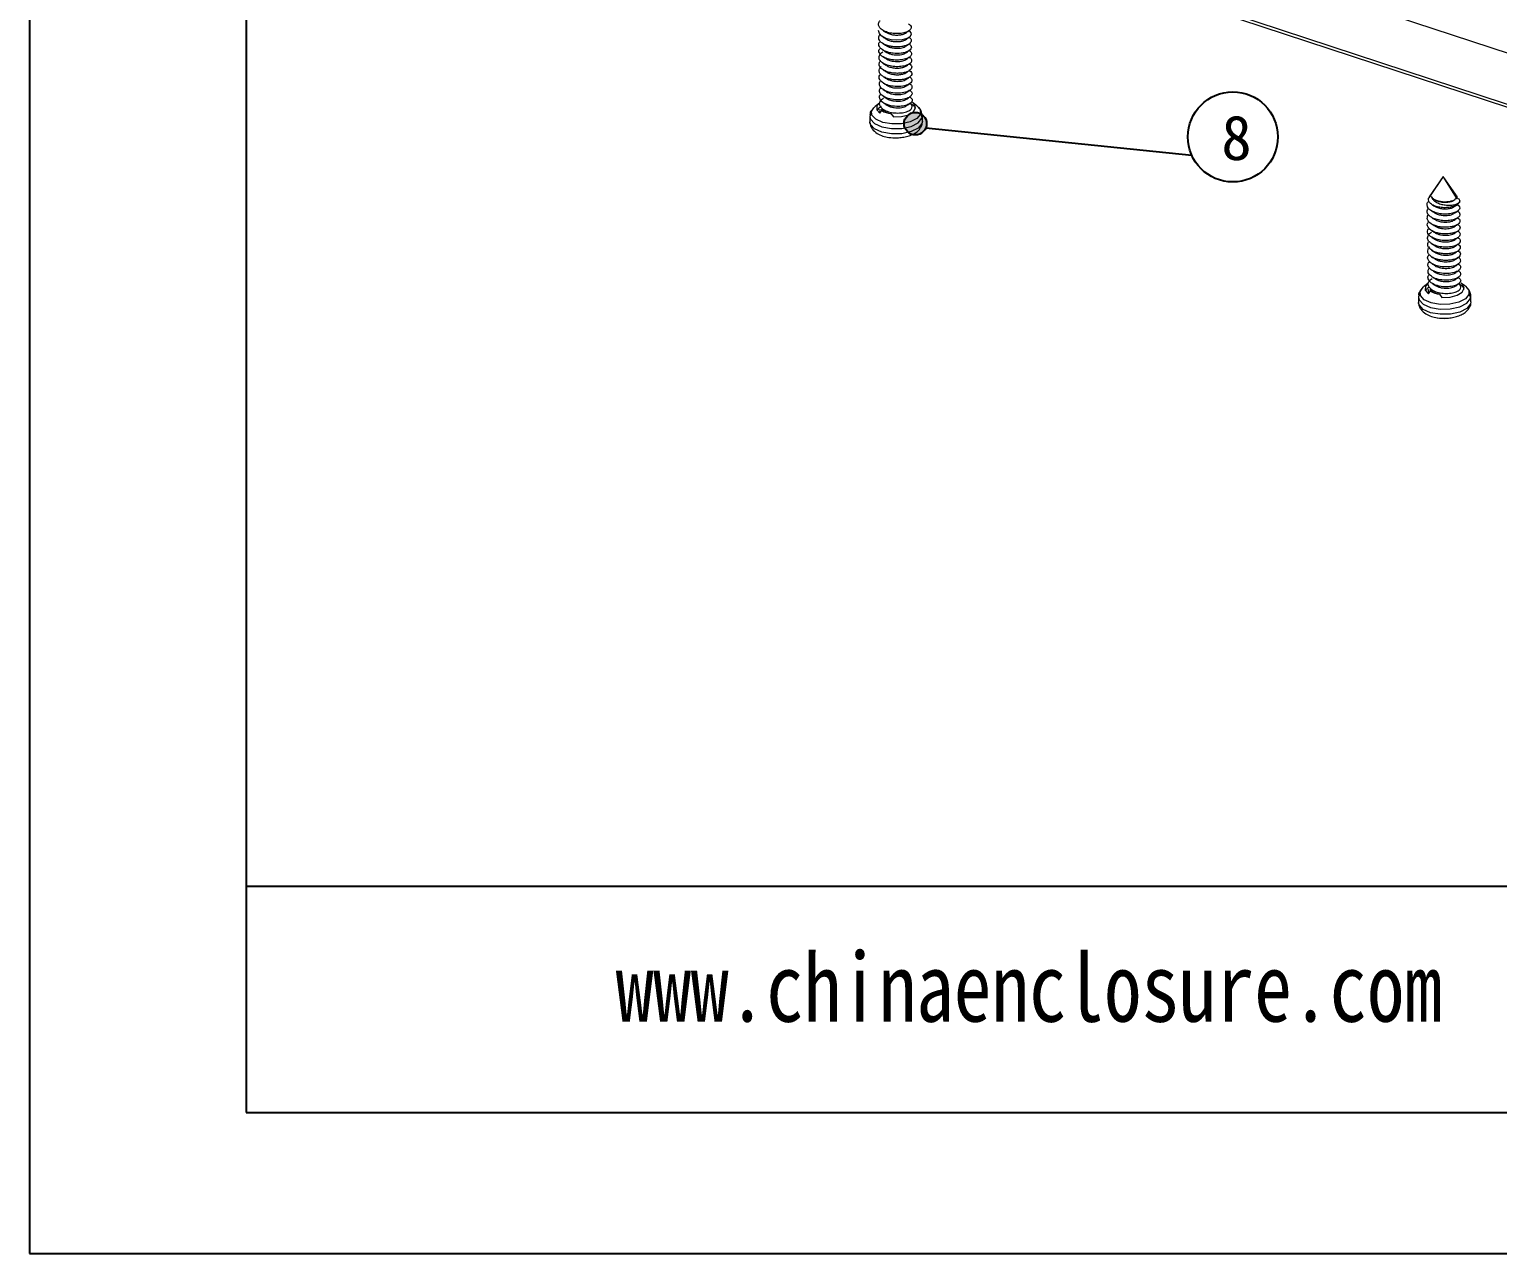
# Model space of a CAD drawing. Header units: inches. Extents: x 1153 to 4140, y 573 to 968.
# Drawn here: x 1152.9 to 1250.8, y 573 to 654.5 of the extents above; entities that cross this region are included whole.
import ezdxf

# ---------------------------------------------------------------- set-up
doc = ezdxf.new("R2010")
doc.units = ezdxf.units.IN
doc.layers.add('文字', color=81, linetype='Continuous')
doc.styles.get("Standard").update_dxf_attribs({"font": 'txt', "bigfont": 'gbcbig.shx'})
doc.styles.add('宋体', font='', dxfattribs={"width": 0.8, "height": 3.5})
doc.styles.get('宋体').set_extended_font_data('SimSun')

msp = doc.modelspace()

# ---------------------------------------------------------------- hatches: boundary and pattern name
h = msp.add_hatch(color=256)
h.dxf.hatch_style = 1
h.set_gradient(color1=(0, 255, 255), color2=(20, 255, 255), one_color=1, tint=0.54)
h.paths.add_polyline_path([(1212.699, 648.233, 1), (1211.199, 648.233, 1)])

# ---------------------------------------------------------------- linework, layer by layer
for p, q in [((1152.911, 968.002), (1152.911, 572.957)), ((1167.368, 958.597), (1167.368, 582.363)), ((1152.911, 755.848), (1152.911, 572.957)), ((1363.602, 597.412), (1167.368, 597.412)), ((1167.368, 582.363), (1702.213, 582.363)), ((1152.911, 572.957), (1711.619, 572.957)), ((1152.911, 572.957), (1411.572, 572.957))]:
    msp.add_line(p, q)
at = {"color": 7, "linetype": 'Continuous', "lineweight": 15}
for p, q in [((1260.045, 650.087), (1184.523, 674.921)), ((1260.361, 646.575), (1184.838, 671.409)), ((1184.955, 671.181), (1260.504, 646.338)), ((1208.942, 648.85), (1208.915, 648.699)), ((1208.915, 648.699), (1208.92, 648.347)), ((1208.966, 648.988), (1208.917, 648.668)), ((1209.159, 649.294), (1208.966, 648.988)), ((1209.037, 649.107), (1209.263, 649.387)), ((1209.552, 649.608), (1209.263, 649.387)), ((1209.588, 648.928), (1209.713, 649.107)), ((1209.712, 649.154), (1209.764, 649.224)), ((1209.713, 649.107), (1209.712, 649.154)), ((1210.326, 648.904), (1210.486, 648.679)), ((1211.757, 649.477), (1211.578, 649.591)), ((1212.048, 649.424), (1211.754, 649.637)), ((1212.415, 648.746), (1212.412, 648.788)), ((1212.419, 648.394), (1212.415, 648.746)), ((1208.922, 648.305), (1208.92, 648.347)), ((1212.419, 648.394), (1212.392, 648.244)), ((1210.184, 647.321), (1210.676, 647.285)), ((1210.676, 647.285), (1210.683, 647.296)), ((1247.113, 644.722), (1246.159, 643.284)), ((1247.113, 644.722), (1246.197, 643.354)), ((1247.992, 643.481), (1247.113, 644.722)), ((1248.012, 643.291), (1247.113, 644.722)), ((1246.159, 643.284), (1246.207, 643.348)), ((1247.841, 643.133), (1247.9, 643.172)), ((1248.055, 643.3), (1248.022, 643.321)), ((1248.196, 642.999), (1248.216, 643.028)), ((1248.196, 642.999), (1248.202, 642.99)), ((1248.216, 643.028), (1248.202, 642.99)), ((1245.521, 636.968), (1245.472, 636.647)), ((1245.714, 637.273), (1245.521, 636.968)), ((1245.592, 637.086), (1245.818, 637.366)), ((1246.107, 637.587), (1245.818, 637.366)), ((1246.143, 636.908), (1246.268, 637.087)), ((1246.267, 637.134), (1246.319, 637.204)), ((1246.268, 637.087), (1246.267, 637.134)), ((1248.312, 637.457), (1248.133, 637.571)), ((1248.603, 637.403), (1248.309, 637.617)), ((1245.497, 636.829), (1245.47, 636.679)), ((1245.47, 636.679), (1245.475, 636.327)), ((1245.478, 636.285), (1245.475, 636.327)), ((1246.881, 636.883), (1247.041, 636.659)), ((1248.974, 636.373), (1248.948, 636.223)), ((1248.97, 636.726), (1248.967, 636.768)), ((1248.974, 636.373), (1248.97, 636.726)), ((1246.739, 635.3), (1247.231, 635.264)), ((1247.231, 635.264), (1247.238, 635.276))]:
    msp.add_line(p, q, dxfattribs=at)
at = {"color": 8, "linetype": 'Continuous', "lineweight": 15}
for p, q in [((1212.388, 648.596), (1212.415, 648.746)), ((1248.943, 636.576), (1248.97, 636.726))]:
    msp.add_line(p, q, dxfattribs=at)
at = {"color": 4}
msp.add_line((1212.649, 647.963), (1230.366, 646.13), dxfattribs=at)
at = {"color": 7, "linetype": 'Continuous', "lineweight": 15, "flags": 128}
for points in [[(1211.507, 654.436), (1211.567, 654.4), (1211.657, 654.292), (1211.675, 654.176), (1211.584, 654.028), (1211.379, 653.904), (1211.07, 653.819), (1210.712, 653.79), (1210.342, 653.82), (1209.991, 653.914), (1209.719, 654.056), (1209.551, 654.233), (1209.504, 654.438), (1209.504, 654.438)], [(1212.286, 648.868), (1212.052, 648.582), (1211.606, 648.358), (1211.016, 648.229), (1210.373, 648.217), (1209.773, 648.321), (1209.308, 648.527), (1209.05, 648.803), (1209.037, 649.107)], [(1209.552, 649.608), (1209.387, 649.419), (1209.376, 649.162), (1209.588, 648.928)], [(1210.486, 648.679), (1211.027, 648.705), (1211.505, 648.832), (1211.835, 649.039), (1211.961, 649.29), (1211.861, 649.542), (1211.754, 649.637)], [(1212.048, 649.424), (1212.272, 649.172), (1212.286, 648.868)], [(1248.841, 636.847), (1248.607, 636.561), (1248.161, 636.337), (1247.571, 636.209), (1246.928, 636.196), (1246.328, 636.301), (1245.864, 636.506), (1245.605, 636.782), (1245.592, 637.086)], [(1246.107, 637.587), (1245.942, 637.399), (1245.932, 637.142), (1246.143, 636.908)], [(1247.041, 636.659), (1247.582, 636.684), (1248.06, 636.812), (1248.39, 637.019), (1248.516, 637.27), (1248.416, 637.521), (1248.309, 637.617)], [(1248.603, 637.403), (1248.828, 637.151), (1248.841, 636.847)]]:
    msp.add_lwpolyline(points, dxfattribs=at)
at = {"color": 8, "linetype": 'Continuous', "lineweight": 15, "flags": 128}
for points in [[(1208.915, 648.699), (1208.956, 648.527), (1209.23, 648.235), (1209.723, 648.016), (1210.359, 647.905), (1211.041, 647.919), (1211.667, 648.055), (1212.139, 648.293), (1212.388, 648.596)], [(1212.392, 648.244), (1212.144, 647.94), (1211.671, 647.703), (1211.046, 647.567), (1210.363, 647.553), (1209.727, 647.664), (1209.235, 647.882), (1208.961, 648.175), (1208.922, 648.305)], [(1245.47, 636.679), (1245.511, 636.507), (1245.785, 636.214), (1246.278, 635.996), (1246.914, 635.885), (1247.596, 635.899), (1248.222, 636.035), (1248.695, 636.273), (1248.943, 636.576)], [(1248.948, 636.223), (1248.699, 635.92), (1248.226, 635.682), (1247.601, 635.546), (1246.919, 635.533), (1246.283, 635.643), (1245.79, 635.862), (1245.516, 636.154), (1245.478, 636.285)]]:
    msp.add_lwpolyline(points, dxfattribs=at)
at = {"color": 4}
for centre, radius in [((1233.106, 647.351), 3), ((1211.949, 648.233), 0.75)]:
    msp.add_circle(centre, radius, dxfattribs=at)
at = {"color": 7, "linetype": 'Continuous', "lineweight": 15}
for centre, start, end in [((1210.472, 650.373), 239.03581, 264.30162), ((1247.027, 638.353), 239.03585, 264.30158)]:
    msp.add_arc(centre, 1.477, start, end, dxfattribs=at)
for points, knots in [([(1211.496, 654.876), (1211.542, 654.846), (1211.654, 654.773), (1211.691, 654.633), (1211.614, 654.48), (1211.411, 654.347), (1211.111, 654.257), (1210.747, 654.221), (1210.365, 654.244), (1210.007, 654.333), (1209.721, 654.473), (1209.533, 654.653), (1209.481, 654.855), (1209.513, 655.01), (1209.593, 655.08), (1209.605, 655.091)], [0, 0, 0, 0, 0.058162, 0.143864, 0.227753, 0.310194, 0.395883, 0.479843, 0.562227, 0.6479, 0.73193, 0.814261, 0.899916, 0.984015, 1, 1, 1, 1]), ([(1211.502, 653.547), (1211.541, 653.529), (1211.644, 653.484), (1211.69, 653.38), (1211.693, 653.229), (1211.537, 653.077), (1211.269, 652.974), (1210.941, 652.907), (1210.55, 652.9), (1210.185, 652.968), (1209.857, 653.078), (1209.611, 653.246), (1209.518, 653.441), (1209.494, 653.578), (1209.56, 653.654), (1209.584, 653.681)], [0, 0, 0, 0, 0.041815, 0.108533, 0.175579, 0.303757, 0.37044, 0.437505, 0.565698, 0.632347, 0.699429, 0.827641, 0.894254, 0.961353, 1, 1, 1, 1]), ([(1211.499, 653.989), (1211.531, 653.975), (1211.628, 653.934), (1211.678, 653.835), (1211.695, 653.685), (1211.552, 653.531), (1211.293, 653.423), (1210.972, 653.351), (1210.583, 653.339), (1210.215, 653.399), (1209.879, 653.505), (1209.628, 653.668), (1209.512, 653.862), (1209.504, 654.016), (1209.536, 654.128), (1209.587, 654.18), (1209.594, 654.188)], [0, 0, 0, 0, 0.032597, 0.097234, 0.162491, 0.287207, 0.351802, 0.417073, 0.541815, 0.606372, 0.671652, 0.796426, 0.860941, 0.926228, 0.990022, 1, 1, 1, 1]), ([(1209.776, 654.455), (1209.813, 654.431), (1209.886, 654.384), (1209.958, 654.339), (1209.993, 654.316)], [0, 0, 0, 0, 0.500099, 1, 1, 1, 1]), ([(1209.778, 654.017), (1209.815, 653.993), (1209.888, 653.946), (1209.96, 653.9), (1209.996, 653.877)], [0, 0, 0, 0, 0.500095, 1, 1, 1, 1]), ([(1209.78, 653.578), (1209.817, 653.555), (1209.891, 653.507), (1209.964, 653.461), (1210, 653.438)], [0, 0, 0, 0, 0.5001, 1, 1, 1, 1]), ([(1209.989, 654.324), (1210.044, 654.292), (1210.167, 654.22), (1210.424, 654.154), (1210.71, 654.13), (1210.979, 654.152), (1211.184, 654.202), (1211.257, 654.253), (1211.283, 654.271)], [0, 0, 0, 0, 0.151519, 0.339633, 0.520468, 0.70479, 0.892942, 1, 1, 1, 1]), ([(1209.995, 653.885), (1210.042, 653.856), (1210.155, 653.786), (1210.402, 653.719), (1210.687, 653.69), (1210.96, 653.708), (1211.176, 653.756), (1211.257, 653.809), (1211.289, 653.83)], [0, 0, 0, 0, 0.13446, 0.322616, 0.504173, 0.687387, 0.875561, 1, 1, 1, 1]), ([(1211.296, 654.27), (1211.333, 654.296), (1211.408, 654.346), (1211.48, 654.396), (1211.517, 654.42)], [0, 0, 0, 0, 0.4998403, 1, 1, 1, 1]), ([(1211.3, 653.829), (1211.337, 653.854), (1211.412, 653.904), (1211.484, 653.954), (1211.521, 653.978)], [0, 0, 0, 0, 0.4998573, 1, 1, 1, 1]), ([(1211.523, 653.111), (1211.54, 653.104), (1211.648, 653.054), (1211.712, 652.923), (1211.674, 652.752), (1211.464, 652.594), (1211.13, 652.491), (1210.715, 652.455), (1210.284, 652.497), (1209.863, 652.631), (1209.599, 652.824), (1209.52, 653.02), (1209.502, 653.148), (1209.561, 653.213), (1209.577, 653.231)], [0, 0, 0, 0, 0.018206, 0.117958, 0.217744, 0.314339, 0.414951, 0.513145, 0.611012, 0.711691, 0.840464, 0.907609, 0.974928, 1, 1, 1, 1]), ([(1211.527, 652.67), (1211.55, 652.658), (1211.663, 652.604), (1211.722, 652.468), (1211.667, 652.296), (1211.445, 652.141), (1211.102, 652.045), (1210.683, 652.015), (1210.253, 652.064), (1209.879, 652.192), (1209.616, 652.376), (1209.498, 652.602), (1209.563, 652.828), (1209.679, 652.978), (1209.79, 653.029), (1209.792, 653.03)], [0, 0, 0, 0, 0.023929, 0.113674, 0.202836, 0.289667, 0.379989, 0.467577, 0.555832, 0.646013, 0.732588, 0.822199, 0.911531, 0.998251, 1, 1, 1, 1]), ([(1209.783, 653.14), (1209.82, 653.116), (1209.895, 653.068), (1209.967, 653.022), (1210.003, 652.998)], [0, 0, 0, 0, 0.500111, 1, 1, 1, 1]), ([(1209.786, 652.701), (1209.824, 652.677), (1209.898, 652.629), (1209.971, 652.582), (1210.008, 652.559)], [0, 0, 0, 0, 0.500109, 1, 1, 1, 1]), ([(1210, 653.442), (1210.023, 653.427), (1210.092, 653.381), (1210.248, 653.322), (1210.451, 653.273), (1210.664, 653.253), (1210.872, 653.259), (1211.062, 653.288), (1211.211, 653.331), (1211.272, 653.371), (1211.296, 653.386)], [0, 0, 0, 0, 0.068197, 0.209527, 0.350943, 0.487578, 0.62382, 0.765095, 0.906564, 1, 1, 1, 1]), ([(1210.004, 653.003), (1210.02, 652.991), (1210.081, 652.948), (1210.228, 652.89), (1210.429, 652.837), (1210.642, 652.814), (1210.851, 652.816), (1211.044, 652.842), (1211.203, 652.885), (1211.271, 652.926), (1211.301, 652.944)], [0, 0, 0, 0, 0.0519152, 0.1929069, 0.3346502, 0.4722222, 0.6077477, 0.7486646, 0.8904458, 1, 1, 1, 1]), ([(1211.304, 653.387), (1211.341, 653.412), (1211.415, 653.462), (1211.488, 653.511), (1211.524, 653.536)], [0, 0, 0, 0, 0.499864, 1, 1, 1, 1]), ([(1211.307, 652.944), (1211.344, 652.969), (1211.418, 653.02), (1211.49, 653.069), (1211.527, 653.093)], [0, 0, 0, 0, 0.499875, 1, 1, 1, 1]), ([(1211.31, 652.502), (1211.347, 652.527), (1211.42, 652.577), (1211.492, 652.625), (1211.529, 652.65)], [0, 0, 0, 0, 0.4998798, 1, 1, 1, 1]), ([(1211.539, 652.233), (1211.582, 652.203), (1211.678, 652.135), (1211.721, 652.013), (1211.681, 651.883), (1211.55, 651.762), (1211.34, 651.666), (1211.066, 651.603), (1210.756, 651.58), (1210.436, 651.599), (1210.129, 651.664), (1209.835, 651.782), (1209.607, 651.954), (1209.499, 652.172), (1209.563, 652.314), (1209.592, 652.379)], [0, 0, 0, 0, 0.059739, 0.134416, 0.208334, 0.279467, 0.353092, 0.427851, 0.500485, 0.572149, 0.646655, 0.720897, 0.815959, 0.914725, 1, 1, 1, 1]), ([(1211.542, 651.792), (1211.56, 651.783), (1211.641, 651.74), (1211.708, 651.643), (1211.722, 651.514), (1211.638, 651.386), (1211.47, 651.274), (1211.228, 651.192), (1210.935, 651.148), (1210.618, 651.142), (1210.3, 651.182), (1210.008, 651.267), (1209.771, 651.388), (1209.607, 651.534), (1209.526, 651.703), (1209.548, 651.876), (1209.606, 651.994), (1209.674, 652.044), (1209.679, 652.049)], [0, 0, 0, 0, 0.019142, 0.089182, 0.16022, 0.22916, 0.297348, 0.368193, 0.438704, 0.506424, 0.576054, 0.647142, 0.716582, 0.784404, 0.855027, 0.925789, 0.993804, 1, 1, 1, 1]), ([(1209.79, 652.261), (1209.828, 652.237), (1209.903, 652.189), (1209.976, 652.143), (1210.012, 652.119)], [0, 0, 0, 0, 0.500108, 1, 1, 1, 1]), ([(1209.794, 651.822), (1209.832, 651.798), (1209.907, 651.75), (1209.98, 651.703), (1210.017, 651.679)], [0, 0, 0, 0, 0.50012, 1, 1, 1, 1]), ([(1210.008, 652.562), (1210.019, 652.554), (1210.072, 652.514), (1210.209, 652.458), (1210.407, 652.402), (1210.619, 652.375), (1210.829, 652.374), (1211.026, 652.396), (1211.194, 652.439), (1211.271, 652.481), (1211.306, 652.501)], [0, 0, 0, 0, 0.03424, 0.175118, 0.317424, 0.456167, 0.59153, 0.732324, 0.874647, 1, 1, 1, 1]), ([(1210.017, 652.124), (1210.036, 652.11), (1210.113, 652.052), (1210.318, 651.982), (1210.595, 651.932), (1210.882, 651.933), (1211.126, 651.975), (1211.276, 652.024), (1211.311, 652.058), (1211.311, 652.058)], [0, 0, 0, 0, 0.063873, 0.253242, 0.440397, 0.621979, 0.811286, 0.998573, 1, 1, 1, 1]), ([(1210.021, 651.683), (1210.035, 651.673), (1210.103, 651.618), (1210.298, 651.549), (1210.572, 651.494), (1210.86, 651.49), (1211.109, 651.529), (1211.267, 651.577), (1211.307, 651.613), (1211.309, 651.615)], [0, 0, 0, 0, 0.045606, 0.235863, 0.425061, 0.607608, 0.79778, 0.987094, 1, 1, 1, 1]), ([(1211.313, 652.059), (1211.349, 652.084), (1211.423, 652.134), (1211.494, 652.182), (1211.53, 652.206)], [0, 0, 0, 0, 0.499868, 1, 1, 1, 1]), ([(1211.321, 651.62), (1211.357, 651.645), (1211.429, 651.693), (1211.498, 651.74), (1211.533, 651.764)], [0, 0, 0, 0, 0.499711, 1, 1, 1, 1]), ([(1211.549, 651.353), (1211.556, 651.35), (1211.657, 651.307), (1211.727, 651.184), (1211.713, 650.999), (1211.467, 650.81), (1211.011, 650.701), (1210.498, 650.701), (1210.061, 650.802), (1209.739, 650.962), (1209.548, 651.183), (1209.496, 651.382), (1209.592, 651.479), (1209.602, 651.488)], [0, 0, 0, 0, 0.007528, 0.10491, 0.20335, 0.324105, 0.449242, 0.569894, 0.6686, 0.765378, 0.861072, 0.98606, 1, 1, 1, 1]), ([(1211.547, 650.912), (1211.562, 650.906), (1211.685, 650.855), (1211.749, 650.708), (1211.683, 650.515), (1211.404, 650.348), (1210.969, 650.257), (1210.436, 650.264), (1209.935, 650.404), (1209.626, 650.622), (1209.517, 650.858), (1209.582, 650.996), (1209.612, 651.06)], [0, 0, 0, 0, 0.014989, 0.125407, 0.235224, 0.343291, 0.454616, 0.574623, 0.699091, 0.819157, 0.917124, 1, 1, 1, 1]), ([(1209.799, 651.382), (1209.837, 651.358), (1209.912, 651.31), (1209.986, 651.262), (1210.022, 651.239)], [0, 0, 0, 0, 0.500135, 1, 1, 1, 1]), ([(1209.804, 650.942), (1209.842, 650.918), (1209.917, 650.869), (1209.991, 650.822), (1210.028, 650.799)], [0, 0, 0, 0, 0.500127, 1, 1, 1, 1]), ([(1210.03, 650.798), (1210.032, 650.797), (1210.074, 650.763), (1210.197, 650.71), (1210.389, 650.648), (1210.601, 650.615), (1210.812, 650.61), (1211.013, 650.627), (1211.189, 650.668), (1211.33, 650.728), (1211.383, 650.778), (1211.409, 650.803)], [0, 0, 0, 0, 0.00496, 0.129953, 0.257094, 0.381914, 0.502479, 0.627377, 0.75452, 0.879434, 1, 1, 1, 1]), ([(1210.031, 651.24), (1210.036, 651.234), (1210.076, 651.193), (1210.218, 651.142), (1210.41, 651.083), (1210.623, 651.054), (1210.834, 651.052), (1211.032, 651.072), (1211.207, 651.115), (1211.289, 651.159), (1211.33, 651.181)], [0, 0, 0, 0, 0.023142, 0.163389, 0.305376, 0.444128, 0.578971, 0.719122, 0.861128, 1, 1, 1, 1]), ([(1211.329, 651.181), (1211.366, 651.205), (1211.438, 651.255), (1211.507, 651.302), (1211.542, 651.326)], [0, 0, 0, 0, 0.4997317, 1, 1, 1, 1]), ([(1211.337, 650.741), (1211.373, 650.766), (1211.446, 650.816), (1211.516, 650.863), (1211.551, 650.887)], [0, 0, 0, 0, 0.49974, 1, 1, 1, 1]), ([(1211.552, 650.036), (1211.626, 649.979), (1211.782, 649.858), (1211.709, 649.654), (1211.466, 649.492), (1211.12, 649.399), (1210.667, 649.369), (1210.165, 649.443), (1209.736, 649.64), (1209.555, 649.891), (1209.539, 650.083), (1209.61, 650.162), (1209.618, 650.171)], [0, 0, 0, 0, 0.110381, 0.233639, 0.328397, 0.42681, 0.522024, 0.644736, 0.767306, 0.889019, 0.986982, 1, 1, 1, 1]), ([(1211.548, 650.474), (1211.604, 650.436), (1211.731, 650.35), (1211.747, 650.187), (1211.61, 650.011), (1211.296, 649.873), (1210.846, 649.81), (1210.356, 649.842), (1209.922, 649.977), (1209.629, 650.185), (1209.515, 650.422), (1209.598, 650.567), (1209.633, 650.628)], [0, 0, 0, 0, 0.074966, 0.172681, 0.266802, 0.376044, 0.485568, 0.592513, 0.703204, 0.809641, 0.919907, 1, 1, 1, 1]), ([(1209.764, 649.224), (1209.699, 649.287), (1209.568, 649.414), (1209.556, 649.635), (1209.648, 649.816), (1209.785, 649.903), (1209.834, 649.934)], [0, 0, 0, 0, 0.27991, 0.568059, 0.845568, 1, 1, 1, 1]), ([(1209.81, 650.501), (1209.847, 650.477), (1209.923, 650.429), (1209.997, 650.382), (1210.033, 650.358)], [0, 0, 0, 0, 0.500132, 1, 1, 1, 1]), ([(1209.815, 650.061), (1209.853, 650.037), (1209.929, 649.988), (1210.003, 649.941), (1210.039, 649.917)], [0, 0, 0, 0, 0.500148, 1, 1, 1, 1]), ([(1210.029, 650.362), (1210.077, 650.334), (1210.176, 650.276), (1210.369, 650.215), (1210.578, 650.177), (1210.79, 650.169), (1210.993, 650.183), (1211.174, 650.221), (1211.32, 650.278), (1211.377, 650.328), (1211.406, 650.353)], [0, 0, 0, 0, 0.120786, 0.249143, 0.375746, 0.49759, 0.623084, 0.751427, 0.878121, 1, 1, 1, 1]), ([(1210.033, 649.924), (1210.074, 649.899), (1210.165, 649.843), (1210.348, 649.781), (1210.556, 649.74), (1210.768, 649.728), (1210.973, 649.739), (1211.156, 649.775), (1211.283, 649.817), (1211.328, 649.851), (1211.34, 649.86)], [0, 0, 0, 0, 0.117157, 0.257787, 0.397148, 0.531113, 0.667961, 0.808561, 0.948006, 1, 1, 1, 1]), ([(1211.344, 650.302), (1211.381, 650.326), (1211.454, 650.376), (1211.524, 650.424), (1211.56, 650.448)], [0, 0, 0, 0, 0.499755, 1, 1, 1, 1]), ([(1211.351, 649.862), (1211.388, 649.887), (1211.461, 649.936), (1211.532, 649.984), (1211.567, 650.008)], [0, 0, 0, 0, 0.499771, 1, 1, 1, 1]), ([(1208.942, 648.85), (1208.947, 648.903), (1208.955, 648.997), (1209.012, 649.073), (1209.037, 649.107)], [0, 0, 0, 0, 0.560002, 1, 1, 1, 1]), ([(1209.664, 649.378), (1209.64, 649.365), (1209.513, 649.297), (1209.457, 649.207), (1209.412, 649.134)], [0, 0, 0, 0, 0.188282, 1, 1, 1, 1]), ([(1209.712, 649.154), (1209.781, 649.109), (1209.934, 649.01), (1210.166, 648.937), (1210.307, 648.908), (1210.326, 648.904)], [0, 0, 0, 0, 0.422105, 0.9257036, 1, 1, 1, 1]), ([(1209.822, 649.62), (1209.859, 649.596), (1209.935, 649.547), (1210.009, 649.5), (1210.046, 649.477)], [0, 0, 0, 0, 0.500133, 1, 1, 1, 1]), ([(1210.042, 649.483), (1210.075, 649.462), (1210.156, 649.409), (1210.328, 649.348), (1210.533, 649.303), (1210.746, 649.287), (1210.953, 649.296), (1211.14, 649.328), (1211.277, 649.371), (1211.329, 649.408), (1211.347, 649.42)], [0, 0, 0, 0, 0.09701, 0.237386, 0.377158, 0.511686, 0.647659, 0.787992, 0.927829, 1, 1, 1, 1]), ([(1211.357, 649.421), (1211.394, 649.446), (1211.468, 649.496), (1211.539, 649.545), (1211.575, 649.569)], [0, 0, 0, 0, 0.499793, 1, 1, 1, 1]), ([(1211.944, 649.19), (1211.948, 649.218), (1211.957, 649.307), (1211.879, 649.41), (1211.767, 649.464), (1211.747, 649.473)], [0, 0, 0, 0, 0.276402, 0.876021, 1, 1, 1, 1]), ([(1212.413, 648.778), (1212.398, 648.874), (1212.368, 649.074), (1212.237, 649.236), (1212.169, 649.32)], [0, 0, 0, 0, 0.481265, 1, 1, 1, 1]), ([(1212.286, 648.868), (1212.318, 648.82), (1212.375, 648.734), (1212.384, 648.638), (1212.388, 648.596)], [0, 0, 0, 0, 0.560002, 1, 1, 1, 1]), ([(1208.921, 648.315), (1208.932, 648.24), (1208.954, 648.091), (1209.099, 647.829), (1209.371, 647.582), (1209.769, 647.404), (1210.215, 647.303), (1210.672, 647.279), (1211.105, 647.32), (1211.455, 647.395), (1211.775, 647.513), (1212.035, 647.665), (1212.226, 647.837), (1212.295, 647.964), (1212.328, 648.026)], [0, 0, 0, 0, 0.061151, 0.122405, 0.237599, 0.335701, 0.424139, 0.545151, 0.617786, 0.695609, 0.775638, 0.854722, 0.930138, 1, 1, 1, 1]), ([(1212.392, 648.244), (1212.39, 648.194), (1212.385, 648.115), (1212.338, 648.053), (1212.321, 648.03)], [0, 0, 0, 0, 0.630425, 1, 1, 1, 1]), ([(1212.328, 648.026), (1212.36, 648.09), (1212.398, 648.166), (1212.403, 648.243), (1212.403, 648.255)], [0, 0, 0, 0, 0.845618, 1, 1, 1, 1]), ([(1248.052, 642.855), (1248.097, 642.826), (1248.209, 642.753), (1248.246, 642.612), (1248.169, 642.46), (1247.967, 642.326), (1247.666, 642.237), (1247.302, 642.201), (1246.92, 642.224), (1246.562, 642.312), (1246.276, 642.453), (1246.088, 642.632), (1246.036, 642.835), (1246.068, 642.989), (1246.148, 643.059), (1246.16, 643.07)], [0, 0, 0, 0, 0.058162, 0.143864, 0.227753, 0.310194, 0.395883, 0.479843, 0.562227, 0.6479, 0.73193, 0.814261, 0.899916, 0.984015, 1, 1, 1, 1]), ([(1248.202, 642.99), (1248.165, 642.938), (1248.092, 642.836), (1247.842, 642.718), (1247.525, 642.647), (1247.167, 642.628), (1246.812, 642.668), (1246.502, 642.764), (1246.269, 642.901), (1246.141, 643.068), (1246.13, 643.202), (1246.155, 643.271), (1246.159, 643.284)], [0, 0, 0, 0, 0.113111, 0.225548, 0.335408, 0.445297, 0.554726, 0.661334, 0.767975, 0.874393, 0.977747, 1, 1, 1, 1]), ([(1248.012, 643.291), (1247.981, 643.25), (1247.919, 643.167), (1247.711, 643.073), (1247.449, 643.019), (1247.154, 643.007), (1246.864, 643.044), (1246.613, 643.127), (1246.422, 643.241), (1246.366, 643.335), (1246.339, 643.382)], [0, 0, 0, 0, 0.130794, 0.260641, 0.386903, 0.513214, 0.638832, 0.760553, 0.88233, 1, 1, 1, 1]), ([(1246.339, 643.382), (1246.359, 643.323), (1246.398, 643.207), (1246.571, 643.054), (1246.809, 642.921), (1247.107, 642.831), (1247.426, 642.798), (1247.735, 642.804), (1247.998, 642.859), (1248.138, 642.938), (1248.184, 642.986), (1248.196, 642.999)], [0, 0, 0, 0, 0.105608, 0.210826, 0.327384, 0.446253, 0.564489, 0.690921, 0.822496, 0.953723, 1, 1, 1, 1]), ([(1246.339, 643.382), (1246.352, 643.358), (1246.391, 643.284), (1246.522, 643.174), (1246.749, 643.069), (1247.022, 643.006), (1247.31, 642.992), (1247.571, 643.022), (1247.754, 643.073), (1247.811, 643.119), (1247.826, 643.132)], [0, 0, 0, 0, 0.069863, 0.211955, 0.359042, 0.507186, 0.649314, 0.796305, 0.944509, 1, 1, 1, 1]), ([(1246.392, 642.832), (1246.408, 642.822), (1246.46, 642.789), (1246.511, 642.757), (1246.546, 642.734)], [0, 0, 0, 0, 0.302368, 1, 1, 1, 1]), ([(1247.846, 642.691), (1247.884, 642.717), (1247.958, 642.767), (1248.031, 642.817), (1248.067, 642.841)], [0, 0, 0, 0, 0.499835, 1, 1, 1, 1]), ([(1247.985, 643.475), (1247.996, 643.465), (1248.046, 643.416), (1248.038, 643.35), (1248.016, 643.3), (1248.012, 643.291)], [0, 0, 0, 0, 0.1808301, 0.8605355, 1, 1, 1, 1]), ([(1248.043, 643.296), (1248.084, 643.271), (1248.195, 643.204), (1248.228, 643.106), (1248.218, 643.041), (1248.216, 643.028)], [0, 0, 0, 0, 0.31783, 0.859806, 1, 1, 1, 1]), ([(1248.062, 642.415), (1248.083, 642.404), (1248.159, 642.361), (1248.223, 642.272), (1248.245, 642.144), (1248.159, 642.004), (1247.947, 641.875), (1247.638, 641.79), (1247.27, 641.76), (1246.888, 641.789), (1246.536, 641.884), (1246.257, 642.029), (1246.087, 642.21), (1246.032, 642.401), (1246.096, 642.518), (1246.123, 642.567)], [0, 0, 0, 0, 0.02514, 0.090568, 0.156936, 0.24274, 0.327926, 0.416114, 0.501998, 0.58711, 0.675291, 0.761255, 0.846296, 0.934467, 1, 1, 1, 1]), ([(1248.054, 641.968), (1248.086, 641.955), (1248.183, 641.914), (1248.233, 641.815), (1248.251, 641.665), (1248.107, 641.511), (1247.849, 641.403), (1247.527, 641.331), (1247.139, 641.318), (1246.77, 641.379), (1246.435, 641.485), (1246.183, 641.647), (1246.067, 641.841), (1246.059, 641.996), (1246.091, 642.108), (1246.142, 642.16), (1246.149, 642.167)], [0, 0, 0, 0, 0.032597, 0.097233, 0.162491, 0.287207, 0.351802, 0.417073, 0.541815, 0.606372, 0.671651, 0.796426, 0.860941, 0.926229, 0.990022, 1, 1, 1, 1]), ([(1246.332, 642.434), (1246.368, 642.411), (1246.441, 642.364), (1246.513, 642.318), (1246.548, 642.295)], [0, 0, 0, 0, 0.500099, 1, 1, 1, 1]), ([(1246.333, 641.996), (1246.37, 641.973), (1246.444, 641.926), (1246.515, 641.879), (1246.551, 641.856)], [0, 0, 0, 0, 0.500095, 1, 1, 1, 1]), ([(1246.538, 642.742), (1246.601, 642.707), (1246.734, 642.633), (1247.001, 642.57), (1247.287, 642.551), (1247.553, 642.577), (1247.747, 642.627), (1247.812, 642.676), (1247.833, 642.692)], [0, 0, 0, 0, 0.16819, 0.35614, 0.53647, 0.721791, 0.909793, 1, 1, 1, 1]), ([(1246.544, 642.303), (1246.599, 642.271), (1246.722, 642.2), (1246.979, 642.134), (1247.265, 642.11), (1247.535, 642.132), (1247.739, 642.181), (1247.812, 642.232), (1247.838, 642.251)], [0, 0, 0, 0, 0.151518, 0.339632, 0.520467, 0.70479, 0.892942, 1, 1, 1, 1]), ([(1246.55, 641.864), (1246.597, 641.835), (1246.71, 641.766), (1246.957, 641.698), (1247.242, 641.669), (1247.515, 641.687), (1247.731, 641.735), (1247.812, 641.788), (1247.844, 641.81)], [0, 0, 0, 0, 0.13446, 0.322616, 0.504173, 0.687387, 0.875561, 1, 1, 1, 1]), ([(1247.851, 642.25), (1247.888, 642.275), (1247.963, 642.326), (1248.036, 642.375), (1248.072, 642.4)], [0, 0, 0, 0, 0.499842, 1, 1, 1, 1]), ([(1247.855, 641.808), (1247.893, 641.834), (1247.967, 641.884), (1248.04, 641.933), (1248.076, 641.958)], [0, 0, 0, 0, 0.499855, 1, 1, 1, 1]), ([(1248.057, 641.526), (1248.097, 641.509), (1248.199, 641.463), (1248.245, 641.359), (1248.248, 641.208), (1248.092, 641.057), (1247.824, 640.953), (1247.496, 640.886), (1247.106, 640.88), (1246.74, 640.947), (1246.412, 641.058), (1246.166, 641.225), (1246.073, 641.42), (1246.05, 641.558), (1246.115, 641.633), (1246.14, 641.661)], [0, 0, 0, 0, 0.041815, 0.108533, 0.175579, 0.303757, 0.37044, 0.437505, 0.565698, 0.632347, 0.699429, 0.827641, 0.894254, 0.961353, 1, 1, 1, 1]), ([(1248.079, 641.091), (1248.095, 641.083), (1248.204, 641.034), (1248.267, 640.903), (1248.229, 640.731), (1248.019, 640.573), (1247.685, 640.471), (1247.27, 640.435), (1246.839, 640.477), (1246.418, 640.611), (1246.154, 640.803), (1246.076, 641), (1246.057, 641.128), (1246.116, 641.193), (1246.132, 641.21)], [0, 0, 0, 0, 0.018205, 0.117958, 0.217744, 0.314338, 0.414951, 0.513145, 0.611012, 0.711691, 0.840464, 0.90761, 0.974928, 1, 1, 1, 1]), ([(1248.082, 640.649), (1248.105, 640.638), (1248.218, 640.583), (1248.277, 640.447), (1248.222, 640.275), (1248, 640.121), (1247.657, 640.025), (1247.238, 639.994), (1246.808, 640.044), (1246.435, 640.172), (1246.171, 640.355), (1246.053, 640.581), (1246.119, 640.808), (1246.234, 640.958), (1246.345, 641.009), (1246.347, 641.01)], [0, 0, 0, 0, 0.023929, 0.113675, 0.202836, 0.289667, 0.379989, 0.467577, 0.555832, 0.646013, 0.732588, 0.822199, 0.911532, 0.998252, 1, 1, 1, 1]), ([(1246.335, 641.558), (1246.372, 641.534), (1246.446, 641.487), (1246.519, 641.441), (1246.555, 641.417)], [0, 0, 0, 0, 0.5000997, 1, 1, 1, 1]), ([(1246.338, 641.119), (1246.375, 641.095), (1246.45, 641.048), (1246.522, 641.001), (1246.559, 640.978)], [0, 0, 0, 0, 0.500112, 1, 1, 1, 1]), ([(1246.556, 641.422), (1246.578, 641.407), (1246.647, 641.36), (1246.803, 641.302), (1247.006, 641.253), (1247.219, 641.233), (1247.427, 641.238), (1247.618, 641.267), (1247.766, 641.311), (1247.827, 641.35), (1247.851, 641.366)], [0, 0, 0, 0, 0.068197, 0.209526, 0.350943, 0.487577, 0.62382, 0.765095, 0.906564, 1, 1, 1, 1]), ([(1246.559, 640.983), (1246.575, 640.971), (1246.637, 640.927), (1246.783, 640.869), (1246.984, 640.817), (1247.197, 640.793), (1247.406, 640.796), (1247.6, 640.821), (1247.758, 640.865), (1247.826, 640.906), (1247.856, 640.924)], [0, 0, 0, 0, 0.051915, 0.192905, 0.334649, 0.472221, 0.607746, 0.748664, 0.890446, 1, 1, 1, 1]), ([(1247.859, 641.366), (1247.896, 641.391), (1247.97, 641.442), (1248.043, 641.491), (1248.079, 641.515)], [0, 0, 0, 0, 0.49986, 1, 1, 1, 1]), ([(1247.862, 640.924), (1247.899, 640.949), (1247.973, 640.999), (1248.046, 641.048), (1248.082, 641.073)], [0, 0, 0, 0, 0.499874, 1, 1, 1, 1]), ([(1248.094, 640.212), (1248.137, 640.182), (1248.233, 640.115), (1248.277, 639.992), (1248.236, 639.863), (1248.105, 639.742), (1247.895, 639.646), (1247.621, 639.583), (1247.312, 639.56), (1246.991, 639.578), (1246.684, 639.644), (1246.391, 639.761), (1246.162, 639.933), (1246.055, 640.152), (1246.118, 640.293), (1246.147, 640.359)], [0, 0, 0, 0, 0.059739, 0.134415, 0.208334, 0.279467, 0.353092, 0.427851, 0.500485, 0.572149, 0.646655, 0.720896, 0.815958, 0.914725, 1, 1, 1, 1]), ([(1248.097, 639.771), (1248.115, 639.762), (1248.196, 639.72), (1248.263, 639.622), (1248.277, 639.493), (1248.193, 639.366), (1248.025, 639.254), (1247.783, 639.172), (1247.49, 639.127), (1247.173, 639.122), (1246.855, 639.162), (1246.563, 639.247), (1246.326, 639.367), (1246.162, 639.514), (1246.081, 639.683), (1246.103, 639.855), (1246.162, 639.973), (1246.229, 640.024), (1246.235, 640.028)], [0, 0, 0, 0, 0.019142, 0.089182, 0.160221, 0.22916, 0.297348, 0.368193, 0.438705, 0.506424, 0.576054, 0.647142, 0.716583, 0.784404, 0.855027, 0.925789, 0.993804, 1, 1, 1, 1]), ([(1246.341, 640.68), (1246.379, 640.656), (1246.454, 640.609), (1246.526, 640.562), (1246.563, 640.538)], [0, 0, 0, 0, 0.5001094, 1, 1, 1, 1]), ([(1246.345, 640.241), (1246.383, 640.217), (1246.458, 640.169), (1246.531, 640.122), (1246.567, 640.099)], [0, 0, 0, 0, 0.500107, 1, 1, 1, 1]), ([(1246.563, 640.542), (1246.574, 640.534), (1246.627, 640.494), (1246.764, 640.438), (1246.962, 640.382), (1247.174, 640.354), (1247.385, 640.354), (1247.581, 640.376), (1247.749, 640.418), (1247.826, 640.461), (1247.861, 640.481)], [0, 0, 0, 0, 0.0342381, 0.1751186, 0.3174223, 0.4561669, 0.5915296, 0.7323234, 0.8746471, 1, 1, 1, 1]), ([(1246.572, 640.104), (1246.591, 640.089), (1246.668, 640.031), (1246.873, 639.962), (1247.15, 639.912), (1247.437, 639.913), (1247.681, 639.955), (1247.831, 640.004), (1247.866, 640.038), (1247.866, 640.038)], [0, 0, 0, 0, 0.063873, 0.253242, 0.440397, 0.621979, 0.811286, 0.998573, 1, 1, 1, 1]), ([(1247.865, 640.481), (1247.902, 640.506), (1247.976, 640.556), (1248.048, 640.605), (1248.084, 640.629)], [0, 0, 0, 0, 0.499882, 1, 1, 1, 1]), ([(1247.868, 640.039), (1247.905, 640.064), (1247.978, 640.113), (1248.049, 640.162), (1248.085, 640.186)], [0, 0, 0, 0, 0.499869, 1, 1, 1, 1]), ([(1248.104, 639.332), (1248.111, 639.329), (1248.212, 639.287), (1248.282, 639.163), (1248.269, 638.979), (1248.022, 638.79), (1247.566, 638.68), (1247.053, 638.681), (1246.616, 638.782), (1246.294, 638.942), (1246.103, 639.162), (1246.051, 639.362), (1246.147, 639.458), (1246.157, 639.468)], [0, 0, 0, 0, 0.007529, 0.104911, 0.20335, 0.324105, 0.449242, 0.569895, 0.6686, 0.765379, 0.861072, 0.98606, 1, 1, 1, 1]), ([(1248.102, 638.891), (1248.117, 638.885), (1248.24, 638.835), (1248.304, 638.687), (1248.238, 638.494), (1247.959, 638.328), (1247.524, 638.237), (1246.991, 638.244), (1246.49, 638.383), (1246.181, 638.601), (1246.073, 638.837), (1246.137, 638.976), (1246.167, 639.039)], [0, 0, 0, 0, 0.014989, 0.125407, 0.235224, 0.343291, 0.454616, 0.574623, 0.699091, 0.819157, 0.917124, 1, 1, 1, 1]), ([(1246.35, 639.801), (1246.387, 639.777), (1246.462, 639.729), (1246.536, 639.682), (1246.572, 639.659)], [0, 0, 0, 0, 0.50012, 1, 1, 1, 1]), ([(1246.354, 639.361), (1246.392, 639.337), (1246.467, 639.289), (1246.541, 639.242), (1246.577, 639.219)], [0, 0, 0, 0, 0.500136, 1, 1, 1, 1]), ([(1246.359, 638.921), (1246.397, 638.897), (1246.473, 638.849), (1246.546, 638.802), (1246.583, 638.778)], [0, 0, 0, 0, 0.500126, 1, 1, 1, 1]), ([(1246.577, 639.663), (1246.59, 639.652), (1246.658, 639.598), (1246.853, 639.529), (1247.127, 639.474), (1247.415, 639.47), (1247.665, 639.509), (1247.822, 639.556), (1247.862, 639.592), (1247.864, 639.595)], [0, 0, 0, 0, 0.045606, 0.235862, 0.425063, 0.607607, 0.79778, 0.987094, 1, 1, 1, 1]), ([(1246.586, 639.22), (1246.592, 639.214), (1246.631, 639.173), (1246.773, 639.121), (1246.966, 639.062), (1247.178, 639.033), (1247.389, 639.031), (1247.587, 639.052), (1247.762, 639.095), (1247.844, 639.139), (1247.885, 639.161)], [0, 0, 0, 0, 0.023141, 0.163387, 0.305375, 0.444128, 0.57897, 0.719123, 0.861128, 1, 1, 1, 1]), ([(1247.876, 639.6), (1247.912, 639.624), (1247.984, 639.673), (1248.053, 639.72), (1248.088, 639.744)], [0, 0, 0, 0, 0.499711, 1, 1, 1, 1]), ([(1247.885, 639.161), (1247.921, 639.185), (1247.993, 639.234), (1248.063, 639.281), (1248.097, 639.305)], [0, 0, 0, 0, 0.499726, 1, 1, 1, 1]), ([(1248.107, 638.016), (1248.181, 637.959), (1248.337, 637.838), (1248.264, 637.634), (1248.021, 637.471), (1247.675, 637.379), (1247.222, 637.348), (1246.72, 637.423), (1246.291, 637.619), (1246.11, 637.87), (1246.095, 638.062), (1246.165, 638.141), (1246.173, 638.15)], [0, 0, 0, 0, 0.110381, 0.233639, 0.328397, 0.42681, 0.522024, 0.644737, 0.767306, 0.889019, 0.986982, 1, 1, 1, 1]), ([(1248.104, 638.454), (1248.159, 638.416), (1248.286, 638.329), (1248.302, 638.166), (1248.165, 637.991), (1247.852, 637.852), (1247.401, 637.79), (1246.911, 637.822), (1246.478, 637.957), (1246.184, 638.165), (1246.07, 638.402), (1246.153, 638.547), (1246.189, 638.608)], [0, 0, 0, 0, 0.074966, 0.172681, 0.266802, 0.376044, 0.485568, 0.592513, 0.703204, 0.80964, 0.919907, 1, 1, 1, 1]), ([(1246.319, 637.204), (1246.254, 637.266), (1246.123, 637.394), (1246.112, 637.615), (1246.203, 637.796), (1246.34, 637.882), (1246.39, 637.913)], [0, 0, 0, 0, 0.27991, 0.56806, 0.845568, 1, 1, 1, 1]), ([(1246.365, 638.481), (1246.403, 638.457), (1246.478, 638.408), (1246.552, 638.361), (1246.589, 638.338)], [0, 0, 0, 0, 0.500133, 1, 1, 1, 1]), ([(1246.371, 638.04), (1246.408, 638.016), (1246.484, 637.968), (1246.558, 637.921), (1246.595, 637.897)], [0, 0, 0, 0, 0.500147, 1, 1, 1, 1]), ([(1246.584, 638.342), (1246.632, 638.314), (1246.732, 638.256), (1246.925, 638.194), (1247.133, 638.157), (1247.345, 638.148), (1247.548, 638.163), (1247.729, 638.201), (1247.875, 638.258), (1247.932, 638.308), (1247.961, 638.332)], [0, 0, 0, 0, 0.1207848, 0.2491419, 0.3757461, 0.4975885, 0.623083, 0.7514272, 0.8781213, 1, 1, 1, 1]), ([(1246.585, 638.777), (1246.587, 638.776), (1246.629, 638.742), (1246.752, 638.689), (1246.945, 638.628), (1247.156, 638.595), (1247.367, 638.59), (1247.568, 638.607), (1247.744, 638.648), (1247.885, 638.707), (1247.938, 638.758), (1247.964, 638.783)], [0, 0, 0, 0, 0.00496, 0.129954, 0.257094, 0.381913, 0.502478, 0.627377, 0.75452, 0.879434, 1, 1, 1, 1]), ([(1247.892, 638.721), (1247.929, 638.746), (1248.001, 638.795), (1248.071, 638.843), (1248.106, 638.866)], [0, 0, 0, 0, 0.499738, 1, 1, 1, 1]), ([(1247.899, 638.281), (1247.936, 638.306), (1248.009, 638.356), (1248.079, 638.404), (1248.115, 638.427)], [0, 0, 0, 0, 0.499757, 1, 1, 1, 1]), ([(1247.906, 637.841), (1247.943, 637.866), (1248.016, 637.916), (1248.087, 637.964), (1248.123, 637.988)], [0, 0, 0, 0, 0.499775, 1, 1, 1, 1]), ([(1245.497, 636.829), (1245.502, 636.882), (1245.511, 636.977), (1245.567, 637.053), (1245.592, 637.086)], [0, 0, 0, 0, 0.560004, 1, 1, 1, 1]), ([(1246.219, 637.358), (1246.195, 637.345), (1246.068, 637.277), (1246.013, 637.187), (1245.968, 637.114)], [0, 0, 0, 0, 0.188282, 1, 1, 1, 1]), ([(1246.267, 637.134), (1246.337, 637.089), (1246.489, 636.99), (1246.722, 636.916), (1246.863, 636.887), (1246.881, 636.883)], [0, 0, 0, 0, 0.422106, 0.9257, 1, 1, 1, 1]), ([(1246.377, 637.6), (1246.415, 637.575), (1246.49, 637.527), (1246.564, 637.48), (1246.601, 637.456)], [0, 0, 0, 0, 0.500135, 1, 1, 1, 1]), ([(1246.588, 637.904), (1246.629, 637.879), (1246.72, 637.823), (1246.904, 637.761), (1247.111, 637.72), (1247.323, 637.707), (1247.528, 637.719), (1247.711, 637.754), (1247.838, 637.796), (1247.883, 637.83), (1247.895, 637.839)], [0, 0, 0, 0, 0.117155, 0.257785, 0.397147, 0.531113, 0.667959, 0.80856, 0.948006, 1, 1, 1, 1]), ([(1246.597, 637.463), (1246.63, 637.441), (1246.711, 637.389), (1246.883, 637.328), (1247.089, 637.283), (1247.301, 637.267), (1247.508, 637.275), (1247.695, 637.308), (1247.832, 637.351), (1247.885, 637.387), (1247.902, 637.4)], [0, 0, 0, 0, 0.097009, 0.237387, 0.377158, 0.511686, 0.647659, 0.787992, 0.927829, 1, 1, 1, 1]), ([(1247.912, 637.401), (1247.949, 637.426), (1248.023, 637.476), (1248.094, 637.524), (1248.13, 637.548)], [0, 0, 0, 0, 0.499791, 1, 1, 1, 1]), ([(1248.5, 637.17), (1248.503, 637.198), (1248.513, 637.287), (1248.434, 637.39), (1248.322, 637.444), (1248.302, 637.453)], [0, 0, 0, 0, 0.276403, 0.876023, 1, 1, 1, 1]), ([(1248.968, 636.758), (1248.953, 636.854), (1248.923, 637.053), (1248.792, 637.215), (1248.724, 637.299)], [0, 0, 0, 0, 0.481266, 1, 1, 1, 1]), ([(1245.477, 636.295), (1245.488, 636.22), (1245.51, 636.071), (1245.654, 635.809), (1245.926, 635.562), (1246.324, 635.383), (1246.77, 635.282), (1247.227, 635.259), (1247.66, 635.3), (1248.01, 635.375), (1248.33, 635.492), (1248.59, 635.644), (1248.781, 635.816), (1248.85, 635.944), (1248.883, 636.006)], [0, 0, 0, 0, 0.061151, 0.122405, 0.237599, 0.335702, 0.424139, 0.545151, 0.617786, 0.695609, 0.775638, 0.854722, 0.930138, 1, 1, 1, 1]), ([(1248.841, 636.847), (1248.873, 636.799), (1248.93, 636.713), (1248.939, 636.618), (1248.943, 636.576)], [0, 0, 0, 0, 0.560002, 1, 1, 1, 1]), ([(1248.948, 636.223), (1248.945, 636.174), (1248.94, 636.095), (1248.893, 636.032), (1248.876, 636.009)], [0, 0, 0, 0, 0.630422, 1, 1, 1, 1]), ([(1248.883, 636.006), (1248.915, 636.07), (1248.953, 636.145), (1248.958, 636.222), (1248.958, 636.234)], [0, 0, 0, 0, 0.845618, 1, 1, 1, 1])]:
    msp.add_open_spline(points, degree=3, knots=knots, dxfattribs=at)
at = {"color": 8, "linetype": 'Continuous', "lineweight": 15}
for points, knots in [([(1209.591, 649.207), (1209.57, 649.132), (1209.548, 649.051), (1209.607, 648.981), (1209.611, 648.976)], [0, 0, 0, 0, 0.932887, 1, 1, 1, 1]), ([(1209.764, 649.224), (1209.858, 649.166), (1210.048, 649.048), (1210.461, 648.951), (1210.894, 648.934), (1211.294, 648.992), (1211.595, 649.115), (1211.751, 649.282), (1211.753, 649.456), (1211.621, 649.553), (1211.558, 649.6)], [0, 0, 0, 0, 0.125095, 0.253493, 0.376783, 0.50406, 0.631339, 0.754629, 0.883027, 1, 1, 1, 1]), ([(1246.147, 637.187), (1246.125, 637.112), (1246.103, 637.031), (1246.163, 636.961), (1246.167, 636.956)], [0, 0, 0, 0, 0.93289, 1, 1, 1, 1]), ([(1246.319, 637.204), (1246.413, 637.145), (1246.604, 637.028), (1247.016, 636.93), (1247.45, 636.913), (1247.849, 636.971), (1248.15, 637.094), (1248.306, 637.262), (1248.308, 637.436), (1248.176, 637.533), (1248.113, 637.579)], [0, 0, 0, 0, 0.1250944, 0.2534919, 0.3767832, 0.5040605, 0.6313392, 0.7546291, 0.8830272, 1, 1, 1, 1])]:
    msp.add_open_spline(points, degree=3, knots=knots, dxfattribs=at)

# ---------------------------------------------------------------- texts
at = {"insert": (1232.34, 648.784), "char_height": 2.96954, "width": 1687.73996, "attachment_point": 1}
msp.add_mtext('{\\fSimHei|b0|i0|c134|p49;8}', dxfattribs=at)
at = {"layer": '文字', "color": 0, "insert": (1191.989, 593.008), "char_height": 4.59842, "width": 80.78975, "attachment_point": 1, "style": '宋体'}
msp.add_mtext('www.chinaenclosure.com', dxfattribs=at)

doc.saveas('drawing.dxf')
